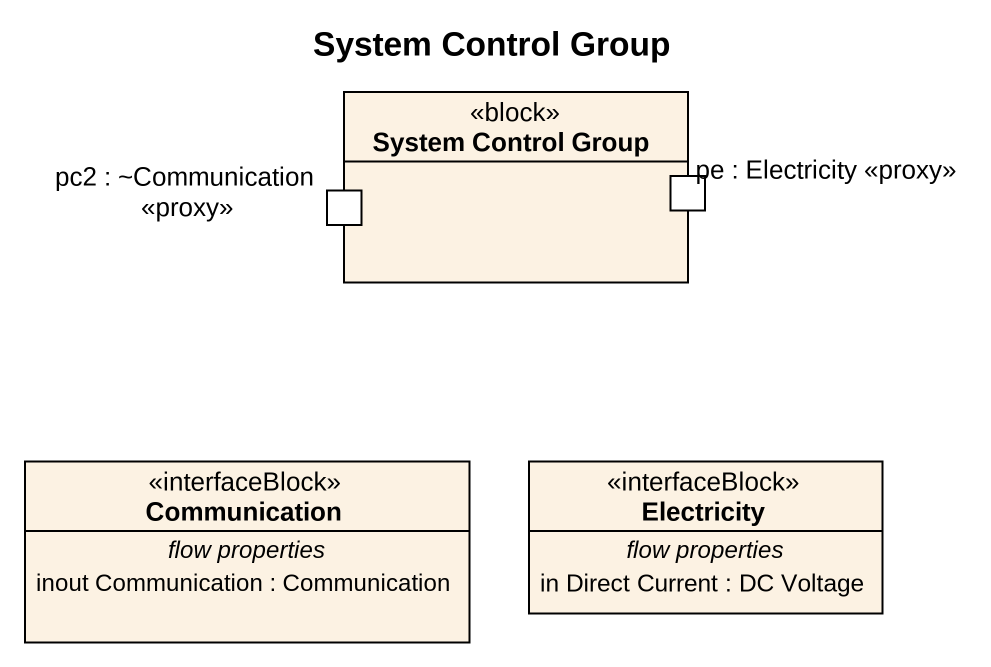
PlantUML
@startuml
title System Control Group
allowmixing
hide circle
hide empty members
rectangle "System Control Group" as System_Control_Group <<block>> {
  port "pc2 : ~Communication <<proxy>>" as pc2_Communication_proxy
  port "pe : Electricity <<proxy>>" as pe_Electricity_proxy
}
class Communication <<interfaceBlock>> {
  -- flow properties --
  inout Communication : Communication
}
class Electricity <<interfaceBlock>> {
  -- flow properties --
  in Direct Current : DC Voltage
}
@enduml
